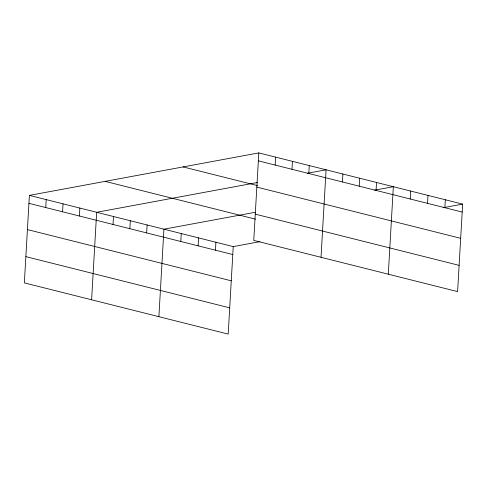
<?xml version="1.0" encoding="UTF-8"?>
<svg xmlns="http://www.w3.org/2000/svg" width="487" height="487" viewBox="0 0 487 487"><rect width="100%" height="100%" fill="white"/><g stroke="black" fill="none" stroke-linecap="round" stroke-linejoin="round"><path stroke-width="0.73" d="M258.804 152.9L253.757 240.395L457.603 291.61L462.65 204.114L258.804 152.9L29.397 195.39L24.35 282.886L228.196 334.1L233.243 246.605L259.918 241.662M45.754 207.559L46.21 199.615M62.573 211.784L63.03 203.84M79.387 216.015L79.85 208.065M91.617 299.785L96.663 212.289L257.58 182.485M113.021 224.464L113.483 216.514M129.84 228.689L130.297 220.739M146.66 232.914L147.117 224.97M158.89 316.69L163.93 229.194L255.237 212.283M180.799 241.491L181.261 233.547M198.13 245.844L198.586 237.9M215.455 250.196L215.911 242.252M275.161 165.069L275.624 157.124M291.981 169.293L292.437 161.349M308.801 173.518L309.257 165.574M321.03 257.294L326.071 169.799L307.327 173.275M342.434 181.974L342.891 174.023M359.248 186.198L359.71 178.248M376.067 190.423L376.524 182.473M388.297 274.199L393.344 186.704L374.594 190.173M410.212 199L410.669 191.056M427.537 203.353L427.994 195.409M444.862 207.706L445.325 199.761M443.182 207.718L462.65 204.114M258.347 160.844L462.193 212.058M183.1 166.919L257.678 185.657M256.832 187.099L460.678 238.313M255.273 214.146L459.119 265.36M105.101 181.371L255.523 219.162M29.397 195.39L233.243 246.605M28.934 203.335L232.78 254.549M27.424 229.59L231.27 280.804M25.866 256.637L229.712 307.851"/></g></svg>
